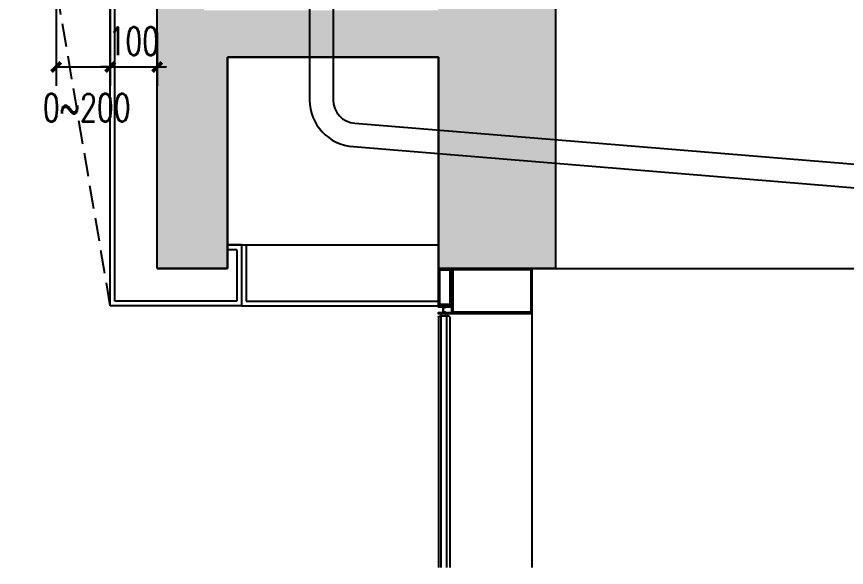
# Model space of a CAD drawing. Extents: x 1980812 to 2578970, y -669191 to 284498.
# Drawn here: x 2428130 to 2429900, y -398943 to -397769 of the extents above; entities that cross this region are included whole.
import ezdxf

# ---------------------------------------------------------------- set-up
doc = ezdxf.new("R2010")
doc.units = 0
doc.header["$LTSCALE"] = 1000
doc.header["$MEASUREMENT"] = 0
doc.linetypes.add('DASH', pattern=[0.35, 0.25, -0.1])
for name, color, linetype in [('A-SECT-MCUT', 1, 'Continuous'), ('A-SECT-MCUT-FINE', 137, 'Continuous'), ('PUB_DIM', 3, 'Continuous'), ('WALL', 4, 'Continuous'), ('WINDOW', 2, 'Continuous'), ('可见看线', 63, 'Continuous'), ('柱墙填充', 181, 'Continuous'), ('铝板', 31, 'Continuous'), ('面层', 31, 'Continuous')]:
    doc.layers.add(name, color=color, linetype=linetype)
doc.styles.add('_TCH_DIM_T3', font='SIMPLEX', dxfattribs={"width": 0.705882, "bigfont": 'GBCBIG'})
doc.dimstyles.new('_TCH_ARCH&&20', dxfattribs={"dimtxt": 59.5, "dimasz": 20, "dimexe": 40, "dimexo": 4, "dimgap": 25.25, "dimtad": 1, "dimdec": 0, "dimzin": 0, "dimdsep": 46, "dimtxsty": '_TCH_DIM_T3', "dimblk": 'ARCHTICK', "dimcen": 0.09, "dimclrt": 7, "dimazin": 2, "dimtfac": 1, "dimtdec": 0, "dimtix": 1, "dimtmove": 2, "dimatfit": 3, "dimfxl": 1, "dimtolj": 1, "dimtzin": 0, "dimarcsym": 0})

# ---------------------------------------------------------------- blocks, each defined once
blk = doc.blocks.new('_ArchTick')
at = {"color": 0, "linetype": 'ByBlock', "const_width": 0.4}
blk.add_lwpolyline([(-0.5, -0.5), (0.5, 0.5)], dxfattribs=at)
blk = doc.blocks.new('*D2185')
at = {"layer": 'Defpoints', "color": 0, "transparency": 16777216}
for p in [(2428214.8, -397725.2), (2428330.2, -397725.2), (2428330.2, -397876.4)]:
    blk.add_point(p, dxfattribs=at)
at = {"layer": 'PUB_DIM', "color": 0, "lineweight": -2, "transparency": 16777216}
for p, q in [((2428214.8, -397729.2), (2428214.8, -397916.4)), ((2428330.2, -397729.2), (2428330.2, -397916.4)), ((2428214.8, -397876.4), (2428330.2, -397876.4))]:
    blk.add_line(p, q, dxfattribs=at)
at = {"layer": 'PUB_DIM', "color": 0, "lineweight": -2, "transparency": 16777216, "xscale": 20, "yscale": 20, "zscale": 20, "rotation": 180}
blk.add_blockref('_ArchTick', (2428214.8, -397876.4), dxfattribs=at)
at = {"layer": 'PUB_DIM', "color": 0, "lineweight": -2, "transparency": 16777216, "xscale": 20, "yscale": 20, "zscale": 20}
blk.add_blockref('_ArchTick', (2428330.2, -397876.4), dxfattribs=at)
at = {"layer": 'PUB_DIM', "color": 7, "transparency": 16777216, "insert": (2428280, -397963.1), "char_height": 59.5, "attachment_point": 5, "style": '_TCH_DIM_T3'}
blk.add_mtext('\\A1;0~200', dxfattribs=at)
blk = doc.blocks.new('*D2618')
at = {"layer": 'Defpoints', "color": 0, "transparency": 16777216}
for p in [(2428330.2, -397798.8, 0), (2428430.2, -397798.8), (2428430.2, -397876.4)]:
    blk.add_point(p, dxfattribs=at)
at = {"layer": 'PUB_DIM', "color": 0, "lineweight": -2, "transparency": 16777216}
for p, q in [((2428330.2, -397802.8), (2428330.2, -397916.4)), ((2428430.2, -397802.8), (2428430.2, -397916.4)), ((2428330.2, -397876.4), (2428310.2, -397876.4)), ((2428330.2, -397876.4), (2428430.2, -397876.4)), ((2428430.2, -397876.4), (2428450.2, -397876.4))]:
    blk.add_line(p, q, dxfattribs=at)
at = {"layer": 'PUB_DIM', "color": 0, "lineweight": -2, "transparency": 16777216, "xscale": 20, "yscale": 20, "zscale": 20}
blk.add_blockref('_ArchTick', (2428330.2, -397876.4), dxfattribs=at)
at = {"layer": 'PUB_DIM', "color": 0, "lineweight": -2, "transparency": 16777216, "xscale": 20, "yscale": 20, "zscale": 20, "rotation": 180}
blk.add_blockref('_ArchTick', (2428430.2, -397876.4), dxfattribs=at)
at = {"layer": 'PUB_DIM', "color": 7, "transparency": 16777216, "insert": (2428380.2, -397821.4), "char_height": 59.5, "attachment_point": 5, "style": '_TCH_DIM_T3'}
blk.add_mtext('\\A1;100', dxfattribs=at)

msp = doc.modelspace()

# ---------------------------------------------------------------- hatches: boundary and pattern name
at = {"layer": '柱墙填充'}
h = msp.add_hatch(dxfattribs=at)
h.set_pattern_fill('钢筋混凝土', color=256, scale=20)
h.set_pattern_definition([(45, (-20463.054, 15232.77), (-35.3553391, 35.3553391), []), (50, (-20463.05, 15232.77), (143.4520365, -12.550427), [15, -165]), (355, (-20463.05, 15232.77), (-27.750267, 150.438427), [12, -132]), (100.4514, (-20451.1, 15231.72), (115.701876, 137.8879084), [12.748038, -140.228422]), (46.1842, (-20463.05, 15272.77), (213.44821, -33.103803), [22.5, -247.5]), (96.6356, (-20445.27, 15270), (186.932541, 194.823574), [19.122058, -210.3426]), (351.1842, (-20463.05, 15272.77), (186.93239, 194.82372), [18, -198]), (21, (-20443.05, 15262.77), (119.3814104, -80.523778), [15, -165]), (326, (-20443.05, 15262.77), (48.663066, 145.030009), [12, -132]), (71.4514, (-20433.1, 15256.06), (168.044526, 64.506099), [12.748038, -140.228422]), (37.5, (-20463.054, 15232.77), (2.4319711, 66.5787708), [0, -130.4, 0, -134, 0, -132.5]), (7.5, (-20463.054, 15232.77), (52.6139075, 78.8823424), [0, -76.4, 0, -127.4, 0, -50.5]), (327.5, (-20507.654, 15232.77), (106.7644872, -4.5109743), [0, -50, 0, -156, 0, -207]), (317.5, (-20527.65, 15232.77), (116.637234, 20.0209965), [0, -65, 0, -103.6, 0, -147])])
h.paths.add_polyline_path([(2428430.2, -397055.9), (2428430.2, -398305.8), (2428580.2, -398305.8), (2428580.2, -397855.8), (2429030.2, -397855.8), (2429030.2, -398305.8), (2429280.2, -398305.8), (2429280.2, -397655.8), (2431028.7, -397655.8), (2431028.7, -398305.8), (2431428.7, -398305.8), (2431428.7, -397655.8), (2432076.1, -397655.8), (2432076.1, -397555.8), (2429900.2, -397555.8), (2429900.2, -397055.8), (2429700.2, -397055.8), (2429700.2, -397555.8), (2429150.2, -397555.8), (2429150.2, -396905.8), (2429030.2, -396905.8), (2429030.2, -397755.8), (2428530.2, -397755.8), (2428530.2, -397055.8)])

# ---------------------------------------------------------------- linework, layer by layer
at = {"layer": 'A-SECT-MCUT'}
for points in [[(2429030.2, -398305.8), (2429057.2, -398305.8), (2429057.2, -398385.8), (2429030.2, -398385.8)], [(2429033.2, -398308.8), (2429054.2, -398308.8), (2429054.2, -398382.8), (2429033.2, -398382.8)]]:
    msp.add_lwpolyline(points, close=True, dxfattribs=at)
at = {"layer": 'A-SECT-MCUT', "elevation": 0}
for points in [[(2429230.2, -398393.9), (2429230.2, -398305.8), (2429094.6, -398305.8), (2429058.2, -398305.8), (2429058.2, -398386.1), (2429041.5, -398386.1), (2429041.5, -398387), (2429045, -398387.8), (2429045.6, -398387.3), (2429058.2, -398387.3), (2429058.2, -398393.9), (2429058.2, -398400.4), (2429045.6, -398400.4), (2429045, -398399.9), (2429041.5, -398400.7), (2429041.5, -398401.6), (2429058.2, -398401.6), (2429058.2, -398401.6), (2429094.6, -398401.6), (2429230.2, -398401.6)], [(2429061.2, -398308.3), (2429227.2, -398308.3), (2429227.2, -398393.9), (2429227.2, -398399.1), (2429061.2, -398399.1)], [(2429040.9, -398388.5), (2429044.8, -398388.9), (2429045.6, -398387.7), (2429045, -398387.3), (2429044.5, -398387.8), (2429040.9, -398387), (2429040.9, -398386.1), (2429029.7, -398386.1), (2429029.7, -398387.6), (2429039.7, -398387.6), (2429039.7, -398400.1), (2429029.7, -398400.1), (2429029.7, -398401.6), (2429040.9, -398401.6), (2429040.9, -398400.7), (2429044.5, -398399.9), (2429045, -398400.4), (2429045.6, -398400), (2429044.8, -398398.9), (2429040.9, -398399.2)], [(2429040.9, -398388.5), (2429044.8, -398388.9), (2429045.6, -398387.7), (2429045, -398387.3), (2429044.5, -398387.8), (2429040.9, -398387), (2429040.9, -398386.1), (2429029.7, -398386.1), (2429029.7, -398387.6), (2429039.7, -398387.6), (2429039.7, -398400.1), (2429029.7, -398400.1), (2429029.7, -398401.6), (2429040.9, -398401.6), (2429040.9, -398400.7), (2429044.5, -398399.9), (2429045, -398400.4), (2429045.6, -398400), (2429044.8, -398398.9), (2429040.9, -398399.2)]]:
    msp.add_lwpolyline(points, close=True, dxfattribs=at)
at = {"layer": 'A-SECT-MCUT-FINE'}
for p, q in [((2429230.2, -398942.9, 0), (2429230.2, -398383.9, 0)), ((2429049.2, -398407.6, 0), (2429035.2, -398407.6, 0)), ((2429049.2, -398407.6, 0), (2429035.2, -398407.6, 0))]:
    msp.add_line(p, q, dxfattribs=at)
msp.add_circle((2429048.1, -398404.6, 0), 2.98, dxfattribs=at)
msp.add_circle((2429048.1, -398404.6, 0), 2.98, dxfattribs=at)
msp.add_arc((2429031.5, -398405, 0), 5.39, 332.0817, 39.4318, dxfattribs=at)
at = {"layer": 'WALL'}
for p, q in [((2428430.2, -398305.8), (2428430.2, -397055.9)), ((2429280.2, -398305.8), (2429280.2, -397655.8)), ((2428580.2, -397855.8, 0), (2429030.2, -397855.8, 0)), ((2428580.2, -398305.8), (2428580.2, -397855.8)), ((2428580.2, -398305.8), (2428580.2, -397855.8)), ((2428580.2, -397855.8), (2429030.2, -397855.8)), ((2429030.2, -397855.8), (2428580.2, -397855.8)), ((2428580.2, -397855.8), (2428580.2, -398305.8)), ((2429030.2, -398305.8, 0), (2429030.2, -397855.8, 0)), ((2429030.2, -397855.8), (2429030.2, -398305.8)), ((2428430.2, -398305.8, 0), (2428580.2, -398305.8, 0)), ((2428430.2, -398305.8), (2428580.2, -398305.8)), ((2428580.2, -398305.8), (2428430.2, -398305.8)), ((2429030.2, -398305.8, 0), (2429280.2, -398305.8, 0)), ((2429030.2, -398305.8), (2429280.2, -398305.8)), ((2429280.2, -398305.8), (2429030.2, -398305.8))]:
    msp.add_line(p, q, dxfattribs=at)
at = {"layer": 'WINDOW'}
for p, q in [((2429030.2, -398408.6, 0), (2429031.2, -398407.6, 0)), ((2429030.2, -398408.6, 0), (2429031.2, -398407.6, 0)), ((2429030.2, -398408.6, 0), (2429030.2, -398942.9, 0)), ((2429031.2, -398407.6, 0), (2429035.2, -398407.6, 0)), ((2429031.2, -398407.6, 0), (2429035.2, -398407.6, 0)), ((2429035.2, -398407.6, 0), (2429036.2, -398408.6, 0)), ((2429035.2, -398407.6, 0), (2429036.2, -398408.6, 0)), ((2429036.2, -398942.9, 0), (2429036.2, -398407.6, 0)), ((2429049.2, -398407.6, 0), (2429048.2, -398408.6, 0)), ((2429049.2, -398407.6, 0), (2429048.2, -398408.6, 0)), ((2429048.2, -398942.9, 0), (2429048.2, -398408.6, 0)), ((2429053.2, -398407.6), (2429049.2, -398407.6)), ((2429053.2, -398407.6), (2429049.2, -398407.6)), ((2429054.2, -398408.6), (2429053.2, -398407.6)), ((2429054.2, -398408.6), (2429053.2, -398407.6)), ((2429054.2, -398408.6), (2429054.2, -398942.9))]:
    msp.add_line(p, q, dxfattribs=at)
at = {"layer": '可见看线'}
for p, q in [((2428580.2, -398255.8, 0), (2429030.2, -398255.8, 0)), ((2429280.2, -398305.8, 0), (2430828.7, -398305.8, 0))]:
    msp.add_line(p, q, dxfattribs=at)
at = {"layer": '铝板', "linetype": 'DASH', "ltscale": 0.2}
msp.add_line((2428330.2, -398385.8, 0), (2428130.3, -397205.8, 0), dxfattribs=at)
at = {"layer": '铝板'}
for p, q in [((2428340.2, -398375.8, 0), (2428340.2, -397694.1, 0)), ((2428330.2, -398385.8, 0), (2428330.2, -397704.1, 0)), ((2428610.2, -398255.8, 0), (2428580.2, -398255.8, 0)), ((2428610.2, -398255.8, 0), (2428610.2, -398385.8, 0)), ((2428610.2, -398255.8, 0), (2428610.2, -398385.8, 0)), ((2428610.2, -398255.8, 0), (2428610.2, -398385.8, 0)), ((2428610.2, -398255.8, 0), (2428610.2, -398385.8, 0)), ((2428610.2, -398255.8, 0), (2428620.2, -398255.8, 0)), ((2428620.2, -398255.8, 0), (2428620.2, -398375.8, 0)), ((2428600.2, -398265.8, 0), (2428580.2, -398265.8, 0)), ((2428600.2, -398265.8, 0), (2428600.2, -398375.8, 0)), ((2428600.2, -398375.8, 0), (2428340.2, -398375.8, 0)), ((2428620.2, -398375.8, 0), (2429030.2, -398375.8, 0)), ((2428610.2, -398385.8, 0), (2428330.2, -398385.8, 0)), ((2428610.2, -398385.8, 0), (2429030.2, -398385.8, 0))]:
    msp.add_line(p, q, dxfattribs=at)
at = {"layer": '面层'}
for p, q in [((2428755.2, -397623, 0), (2428755.2, -397946.4, 0)), ((2428805.2, -397623, 0), (2428805.2, -397946.4, 0)), ((2428852, -397996.3), (2430828.7, -398158.7)), ((2428848.7, -398046.2, 0), (2430828.7, -398208.8, 0))]:
    msp.add_line(p, q, dxfattribs=at)
for radius in [100, 50]:
    msp.add_arc((2428855.2, -397946.4, 0), radius, 180, 266.2504, dxfattribs=at)

# ---------------------------------------------------------------- dimensions: what is measured, and where the dimension line sits
at = {"layer": 'PUB_DIM'}
dim = msp.add_linear_dim(base=(2428330.2, -397876.4, 0), p1=(2428214.8, -397725.2, 0), p2=(2428330.2, -397725.2, 0), angle=0, text='0~200', dimstyle='_TCH_ARCH&&20', dxfattribs=at)
dim.commit()
dim.dimension.update_dxf_attribs({"geometry": '*D2185', "text_midpoint": (2428280, -397963.1, 0), "dimtype": 161})
dim = msp.add_aligned_dim(p1=(2428330.2, -397798.8, 0), p2=(2428430.2, -397798.8), distance=-77.6, dimstyle='_TCH_ARCH&&20', dxfattribs=at)
dim.commit()
dim.dimension.update_dxf_attribs({"geometry": '*D2618', "text_midpoint": (2428380.2, -397821.4)})

doc.saveas('drawing.dxf')
